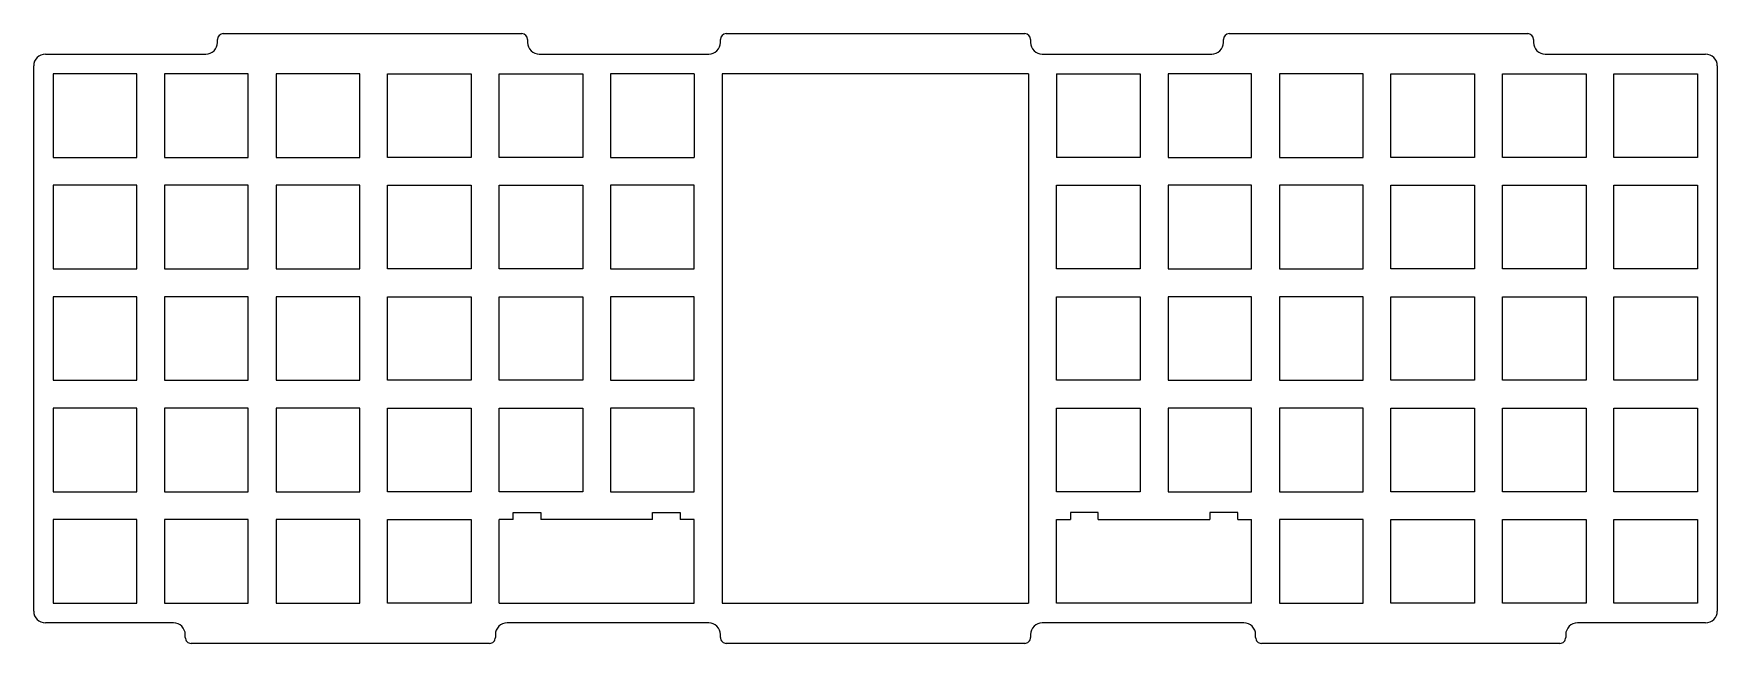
# Model space of a CAD drawing. Extents: x -12 to 276, y -139 to -35.
import ezdxf

# ---------------------------------------------------------------- set-up
doc = ezdxf.new("R2010")
doc.units = 0
doc.layers.add('BLACK', color=7, linetype='CONTINUOUS')

msp = doc.modelspace()

# ---------------------------------------------------------------- linework, layer by layer
at = {"layer": 'BLACK', "linetype": 'CONTINUOUS'}
for p, q in [((19.7341, -36.7921), (19.7341, -36.2921)), ((20.7341, -35.2921), (71.7341, -35.2921)), ((72.7341, -36.2921), (72.7341, -36.7921)), ((105.684, -36.7921), (105.684, -36.2921)), ((106.684, -35.2921), (157.684, -35.2921)), ((158.684, -36.2921), (158.684, -36.7921)), ((191.634, -36.7921), (191.634, -36.2921)), ((192.634, -35.2921), (243.634, -35.2921)), ((244.634, -36.2921), (244.634, -36.7921)), ((-9.66591, -38.7921), (17.7341, -38.7921)), ((74.7341, -38.7921), (103.684, -38.7921)), ((160.684, -38.7921), (189.634, -38.7921)), ((246.634, -38.7921), (274.034, -38.7921)), ((-11.6659, -133.992), (-11.6659, -40.7921)), ((5.95312, -42.1481), (-8.33437, -42.1481)), ((-8.33437, -42.1481), (-8.33437, -56.4356)), ((5.95312, -56.4356), (5.95312, -42.1481)), ((25.0031, -42.1481), (10.7156, -42.1481)), ((10.7156, -42.1481), (10.7156, -56.4356)), ((25.0031, -56.4356), (25.0031, -42.1481)), ((44.0531, -42.1481), (29.7656, -42.1481)), ((29.7656, -42.1481), (29.7656, -56.4356)), ((44.0531, -56.4356), (44.0531, -42.1481)), ((48.8156, -56.4356), (48.8156, -42.1481)), ((48.8156, -42.1481), (63.1031, -42.1481)), ((63.1031, -42.1481), (63.1031, -56.4356)), ((67.8656, -56.4356), (67.8656, -42.1481)), ((67.8656, -42.1481), (82.1531, -42.1481)), ((82.1531, -42.1481), (82.1531, -56.4356)), ((101.203, -42.1481), (86.9156, -42.1481)), ((86.9156, -42.1481), (86.9156, -56.4356)), ((101.203, -42.1481), (101.203, -56.4356)), ((158.354, -42.1483), (105.966, -42.1481)), ((105.966, -42.1481), (105.966, -132.636)), ((158.354, -42.1483), (158.354, -132.636)), ((163.116, -42.1481), (177.403, -42.1481)), ((163.116, -42.1481), (163.116, -56.4356)), ((177.403, -42.1481), (177.403, -56.4356)), ((196.453, -42.1481), (182.166, -42.1481)), ((182.166, -42.1481), (182.166, -56.4356)), ((196.453, -56.4356), (196.453, -42.1481)), ((215.503, -42.1481), (201.216, -42.1481)), ((201.216, -42.1481), (201.216, -56.4356)), ((215.503, -56.4356), (215.503, -42.1481)), ((220.266, -56.4356), (220.266, -42.1481)), ((220.266, -42.1481), (234.553, -42.1481)), ((234.553, -42.1481), (234.553, -56.4356)), ((239.316, -56.4356), (239.316, -42.1481)), ((239.316, -42.1481), (253.603, -42.1481)), ((253.603, -42.1481), (253.603, -56.4356)), ((258.366, -56.4356), (258.366, -42.1481)), ((258.366, -42.1481), (272.653, -42.1481)), ((272.653, -42.1481), (272.653, -56.4356)), ((276.034, -40.7921), (276.034, -133.992)), ((-8.33437, -56.4356), (5.95312, -56.4356)), ((10.7156, -56.4356), (25.0031, -56.4356)), ((29.7656, -56.4356), (44.0531, -56.4356)), ((63.1031, -56.4356), (48.8156, -56.4356)), ((82.1531, -56.4356), (67.8656, -56.4356)), ((86.9156, -56.4356), (101.203, -56.4356)), ((177.403, -56.4356), (163.116, -56.4356)), ((182.166, -56.4356), (196.453, -56.4356)), ((201.216, -56.4356), (215.503, -56.4356)), ((234.553, -56.4356), (220.266, -56.4356)), ((253.603, -56.4356), (239.316, -56.4356)), ((272.653, -56.4356), (258.366, -56.4356)), ((-8.33437, -61.1981), (-8.33437, -75.4856)), ((5.95312, -61.1981), (-8.33437, -61.1981)), ((5.95312, -75.4856), (5.95312, -61.1981)), ((25.0031, -61.1981), (10.7156, -61.1981)), ((10.7156, -61.1981), (10.7156, -75.4856)), ((25.0031, -75.4856), (25.0031, -61.1981)), ((44.0531, -61.1981), (29.7656, -61.1981)), ((29.7656, -61.1981), (29.7656, -75.4856)), ((44.0531, -75.4856), (44.0531, -61.1981)), ((48.8156, -61.1981), (63.1031, -61.1981)), ((48.8156, -75.4856), (48.8156, -61.1981)), ((63.1031, -61.1981), (63.1031, -75.4856)), ((67.8656, -61.1981), (82.1531, -61.1981)), ((67.8656, -75.4856), (67.8656, -61.1981)), ((82.1531, -61.1981), (82.1531, -75.4856)), ((101.203, -61.1981), (86.9156, -61.1981)), ((86.9156, -61.1981), (86.9156, -75.4856)), ((101.203, -75.4856), (101.203, -61.1981)), ((163.116, -61.1981), (177.403, -61.1981)), ((163.116, -75.4856), (163.116, -61.1981)), ((177.403, -61.1981), (177.403, -75.4856)), ((182.166, -61.1981), (182.166, -75.4856)), ((196.453, -61.1981), (182.166, -61.1981)), ((196.453, -75.4856), (196.453, -61.1981)), ((215.503, -61.1981), (201.216, -61.1981)), ((201.216, -61.1981), (201.216, -75.4856)), ((215.503, -75.4856), (215.503, -61.1981)), ((220.266, -75.4856), (220.266, -61.1981)), ((220.266, -61.1981), (234.553, -61.1981)), ((234.553, -61.1981), (234.553, -75.4856)), ((239.316, -75.4856), (239.316, -61.1981)), ((239.316, -61.1981), (253.603, -61.1981)), ((253.603, -61.1981), (253.603, -75.4856)), ((258.366, -75.4856), (258.366, -61.1981)), ((258.366, -61.1981), (272.653, -61.1981)), ((272.653, -61.1981), (272.653, -75.4856)), ((-8.33437, -75.4856), (5.95312, -75.4856)), ((10.7156, -75.4856), (25.0031, -75.4856)), ((29.7656, -75.4856), (44.0531, -75.4856)), ((63.1031, -75.4856), (48.8156, -75.4856)), ((82.1531, -75.4856), (67.8656, -75.4856)), ((86.9156, -75.4856), (101.203, -75.4856)), ((177.403, -75.4856), (163.116, -75.4856)), ((182.166, -75.4856), (196.453, -75.4856)), ((201.216, -75.4856), (215.503, -75.4856)), ((234.553, -75.4856), (220.266, -75.4856)), ((253.603, -75.4856), (239.316, -75.4856)), ((272.653, -75.4856), (258.366, -75.4856)), ((-8.33437, -80.2481), (-8.33437, -94.5356)), ((5.95312, -80.2481), (-8.33437, -80.2481)), ((5.95312, -94.5357), (5.95312, -80.2481)), ((10.7156, -80.2481), (10.7156, -94.5356)), ((25.0031, -80.2481), (10.7156, -80.2481)), ((25.0031, -94.5356), (25.0031, -80.2481)), ((29.7656, -80.2481), (29.7656, -94.5356)), ((44.0531, -80.2481), (29.7656, -80.2481)), ((44.0531, -94.5356), (44.0531, -80.2481)), ((48.8156, -94.5356), (48.8156, -80.2481)), ((48.8156, -80.2481), (63.1031, -80.2481)), ((63.1031, -80.2481), (63.1031, -94.5356)), ((67.8656, -80.2481), (82.1531, -80.2481)), ((67.8656, -94.5356), (67.8656, -80.2481)), ((82.1531, -80.2481), (82.1531, -94.5356)), ((86.9156, -80.2481), (86.9156, -94.5356)), ((101.203, -80.2481), (86.9156, -80.2481)), ((101.203, -94.5356), (101.203, -80.2481)), ((163.116, -94.5356), (163.116, -80.2481)), ((163.116, -80.2481), (177.403, -80.2481)), ((177.403, -80.2481), (177.403, -94.5356)), ((196.453, -80.2481), (182.166, -80.2481)), ((182.166, -80.2481), (182.166, -94.5356)), ((196.453, -94.5356), (196.453, -80.2481)), ((201.216, -80.2481), (201.216, -94.5356)), ((215.503, -80.2481), (201.216, -80.2481)), ((215.503, -94.5356), (215.503, -80.2481)), ((220.266, -80.2481), (234.553, -80.2481)), ((220.266, -94.5356), (220.266, -80.2481)), ((234.553, -80.2481), (234.553, -94.5356)), ((239.316, -94.5356), (239.316, -80.2481)), ((239.316, -80.2481), (253.603, -80.2481)), ((253.603, -80.2481), (253.603, -94.5356)), ((258.366, -80.2481), (272.653, -80.2481)), ((258.366, -94.5356), (258.366, -80.2481)), ((272.653, -80.2481), (272.653, -94.5356)), ((-8.33437, -94.5356), (5.95312, -94.5357)), ((10.7156, -94.5356), (25.0031, -94.5356)), ((29.7656, -94.5356), (44.0531, -94.5356)), ((63.1031, -94.5356), (48.8156, -94.5356)), ((82.1531, -94.5356), (67.8656, -94.5356)), ((86.9156, -94.5356), (101.203, -94.5356)), ((177.403, -94.5356), (163.116, -94.5356)), ((182.166, -94.5356), (196.453, -94.5356)), ((201.216, -94.5356), (215.503, -94.5356)), ((234.553, -94.5356), (220.266, -94.5356)), ((253.603, -94.5356), (239.316, -94.5356)), ((272.653, -94.5356), (258.366, -94.5357)), ((5.95312, -99.2981), (-8.33437, -99.2981)), ((-8.33437, -99.2981), (-8.33437, -113.586)), ((5.95312, -113.586), (5.95312, -99.2981)), ((25.0031, -99.2981), (10.7156, -99.2981)), ((10.7156, -99.2981), (10.7156, -113.586)), ((25.0031, -113.586), (25.0031, -99.2981)), ((29.7656, -99.2981), (29.7656, -113.586)), ((44.0531, -99.2981), (29.7656, -99.2981)), ((44.0531, -113.586), (44.0531, -99.2981)), ((48.8156, -99.2981), (63.1031, -99.2981)), ((48.8156, -113.586), (48.8156, -99.2981)), ((63.1031, -99.2981), (63.1031, -113.586)), ((67.8656, -99.2981), (82.1531, -99.2981)), ((67.8656, -113.586), (67.8656, -99.2981)), ((82.1531, -99.2981), (82.1531, -113.586)), ((86.9156, -99.2981), (86.9156, -113.586)), ((101.203, -99.2981), (86.9156, -99.2981)), ((101.203, -113.586), (101.203, -99.2981)), ((163.116, -99.2981), (177.403, -99.2981)), ((163.116, -113.586), (163.116, -99.2981)), ((177.403, -99.2981), (177.403, -113.586)), ((196.453, -99.2981), (182.166, -99.2981)), ((182.166, -99.2981), (182.166, -113.586)), ((196.453, -113.586), (196.453, -99.2981)), ((201.216, -99.2981), (201.216, -113.586)), ((215.503, -99.2981), (201.216, -99.2981)), ((215.503, -113.586), (215.503, -99.2981)), ((220.266, -99.2981), (234.553, -99.2981)), ((220.266, -113.586), (220.266, -99.2981)), ((234.553, -99.2981), (234.553, -113.586)), ((239.316, -99.2981), (253.603, -99.2981)), ((239.316, -113.586), (239.316, -99.2981)), ((253.603, -99.2981), (253.603, -113.586)), ((258.366, -113.586), (258.366, -99.2981)), ((258.366, -99.2981), (272.653, -99.2981)), ((272.653, -99.2981), (272.653, -113.586)), ((-8.33437, -113.586), (5.95312, -113.586)), ((10.7156, -113.586), (25.0031, -113.586)), ((29.7656, -113.586), (44.0531, -113.586)), ((63.1031, -113.586), (48.8156, -113.586)), ((82.1531, -113.586), (67.8656, -113.586)), ((86.9156, -113.586), (101.203, -113.586)), ((177.403, -113.586), (163.116, -113.586)), ((182.166, -113.586), (196.453, -113.586)), ((201.216, -113.586), (215.503, -113.586)), ((234.553, -113.586), (220.266, -113.586)), ((253.603, -113.586), (239.316, -113.586)), ((272.653, -113.586), (258.366, -113.586)), ((70.2468, -118.348), (70.2468, -117.158)), ((70.2468, -117.158), (75.0093, -117.158)), ((75.0093, -117.158), (75.0093, -118.348)), ((94.0593, -118.348), (94.0593, -117.158)), ((94.0593, -117.158), (98.8218, -117.158)), ((98.8218, -117.158), (98.8218, -118.348)), ((170.259, -117.158), (165.497, -117.158)), ((165.497, -117.158), (165.497, -118.348)), ((170.259, -118.348), (170.259, -117.158)), ((189.309, -117.158), (189.309, -118.348)), ((194.072, -117.158), (189.309, -117.158)), ((194.072, -118.348), (194.072, -117.158)), ((-8.33437, -118.348), (-8.33437, -132.636)), ((5.95312, -118.348), (-8.33437, -118.348)), ((5.95312, -132.636), (5.95312, -118.348)), ((10.7156, -118.348), (10.7156, -132.636)), ((25.0031, -118.348), (10.7156, -118.348)), ((25.0031, -132.636), (25.0031, -118.348)), ((29.7656, -118.348), (29.7656, -132.636)), ((44.0531, -118.348), (29.7656, -118.348)), ((44.0531, -132.636), (44.0531, -118.348)), ((48.8156, -132.636), (48.8156, -118.348)), ((48.8156, -118.348), (63.1031, -118.348)), ((63.1031, -118.348), (63.1031, -132.636)), ((70.2468, -118.348), (67.8656, -118.348)), ((67.8656, -132.636), (67.8656, -118.348)), ((94.0593, -118.348), (75.0093, -118.348)), ((101.203, -118.348), (98.8218, -118.348)), ((101.203, -132.636), (101.203, -118.348)), ((163.116, -118.348), (165.497, -118.348)), ((163.116, -132.636), (163.116, -118.348)), ((170.259, -118.348), (189.309, -118.348)), ((194.072, -118.348), (196.453, -118.348)), ((196.453, -132.636), (196.453, -118.348)), ((215.503, -118.348), (201.216, -118.348)), ((201.216, -118.348), (201.216, -132.636)), ((215.503, -132.636), (215.503, -118.348)), ((220.266, -132.636), (220.266, -118.348)), ((220.266, -118.348), (234.553, -118.348)), ((234.553, -118.348), (234.553, -132.636)), ((239.316, -132.636), (239.316, -118.348)), ((239.316, -118.348), (253.603, -118.348)), ((253.603, -118.348), (253.603, -132.636)), ((258.366, -132.636), (258.366, -118.348)), ((258.366, -118.348), (272.653, -118.348)), ((272.653, -118.348), (272.653, -132.636)), ((-8.33437, -132.636), (5.95312, -132.636)), ((10.7156, -132.636), (25.0031, -132.636)), ((29.7656, -132.636), (44.0531, -132.636)), ((63.1031, -132.636), (48.8156, -132.636)), ((67.8656, -132.636), (101.203, -132.636)), ((105.966, -132.636), (158.354, -132.636)), ((196.453, -132.636), (163.116, -132.636)), ((201.216, -132.636), (215.503, -132.636)), ((234.553, -132.636), (220.266, -132.636)), ((253.603, -132.636), (239.316, -132.636)), ((272.653, -132.636), (258.366, -132.636)), ((12.2341, -135.992), (-9.66591, -135.992)), ((14.2341, -138.492), (14.2341, -137.992)), ((67.2341, -137.992), (67.2341, -138.492)), ((103.684, -135.992), (69.2341, -135.992)), ((105.684, -138.492), (105.684, -137.992)), ((158.684, -137.992), (158.684, -138.492)), ((195.134, -135.992), (160.684, -135.992)), ((197.134, -138.492), (197.134, -137.992)), ((250.134, -137.992), (250.134, -138.492)), ((274.034, -135.992), (252.134, -135.992)), ((66.2341, -139.492), (15.2341, -139.492)), ((157.684, -139.492), (106.684, -139.492)), ((249.134, -139.492), (198.134, -139.492))]:
    msp.add_line(p, q, dxfattribs=at)
at = {"layer": 'BLACK'}
for centre, radius, start, end in [((17.7341, -36.7921), 2, -90.0001, -0.0000573), ((20.7341, -36.2921), 1.00001, 90.0007, 179.999), ((71.7341, -36.2921), 1.00002, 0.0010313, 90.0007), ((74.7341, -36.7921), 1.99998, -180.001, -90.0004), ((103.684, -36.7921), 1.99999, -90.0004, 0.0005157), ((106.684, -36.2921), 1.00001, 90.0007, 179.999), ((157.684, -36.2921), 1.00002, 0.0010313, 90.0007), ((160.684, -36.7921), 1.99998, -180.001, -90.0004), ((189.634, -36.7921), 1.99999, -90.0004, 0.0005157), ((192.634, -36.2921), 1.00001, 90.0007, 179.999), ((243.634, -36.2921), 1.00002, 0.0010313, 90.0007), ((246.634, -36.7921), 1.99998, -180.001, -90.0004), ((-9.66591, -40.7921), 2, -270, -180), ((274.034, -40.7921), 2.00002, 0.0005157, 90.0004), ((-9.66591, -133.992), 2, -180, -90), ((274.034, -133.992), 1.99999, -90.0004, 0.0005157), ((12.2341, -137.992), 2.00002, 0.0005157, 90.0004), ((69.2341, -137.992), 2.00001, 90.0004, 179.999), ((103.684, -137.992), 2.00002, 0.0005157, 90.0004), ((160.684, -137.992), 2.00001, 90.0004, 179.999), ((195.134, -137.992), 2.00002, 0.0005157, 90.0004), ((252.134, -137.992), 2.00001, 90.0004, 179.999), ((15.2341, -138.492), 0.99998, -180.001, -90.0007), ((66.2341, -138.492), 0.99999, -90.0007, 0.0010313), ((106.684, -138.492), 0.99998, -180.001, -90.0007), ((157.684, -138.492), 0.99999, -90.0007, 0.0010313), ((198.134, -138.492), 0.99998, -180.001, -90.0007), ((249.134, -138.492), 0.99999, -90.0007, 0.0010313)]:
    msp.add_arc(centre, radius, start, end, dxfattribs=at)

doc.saveas('drawing.dxf')
